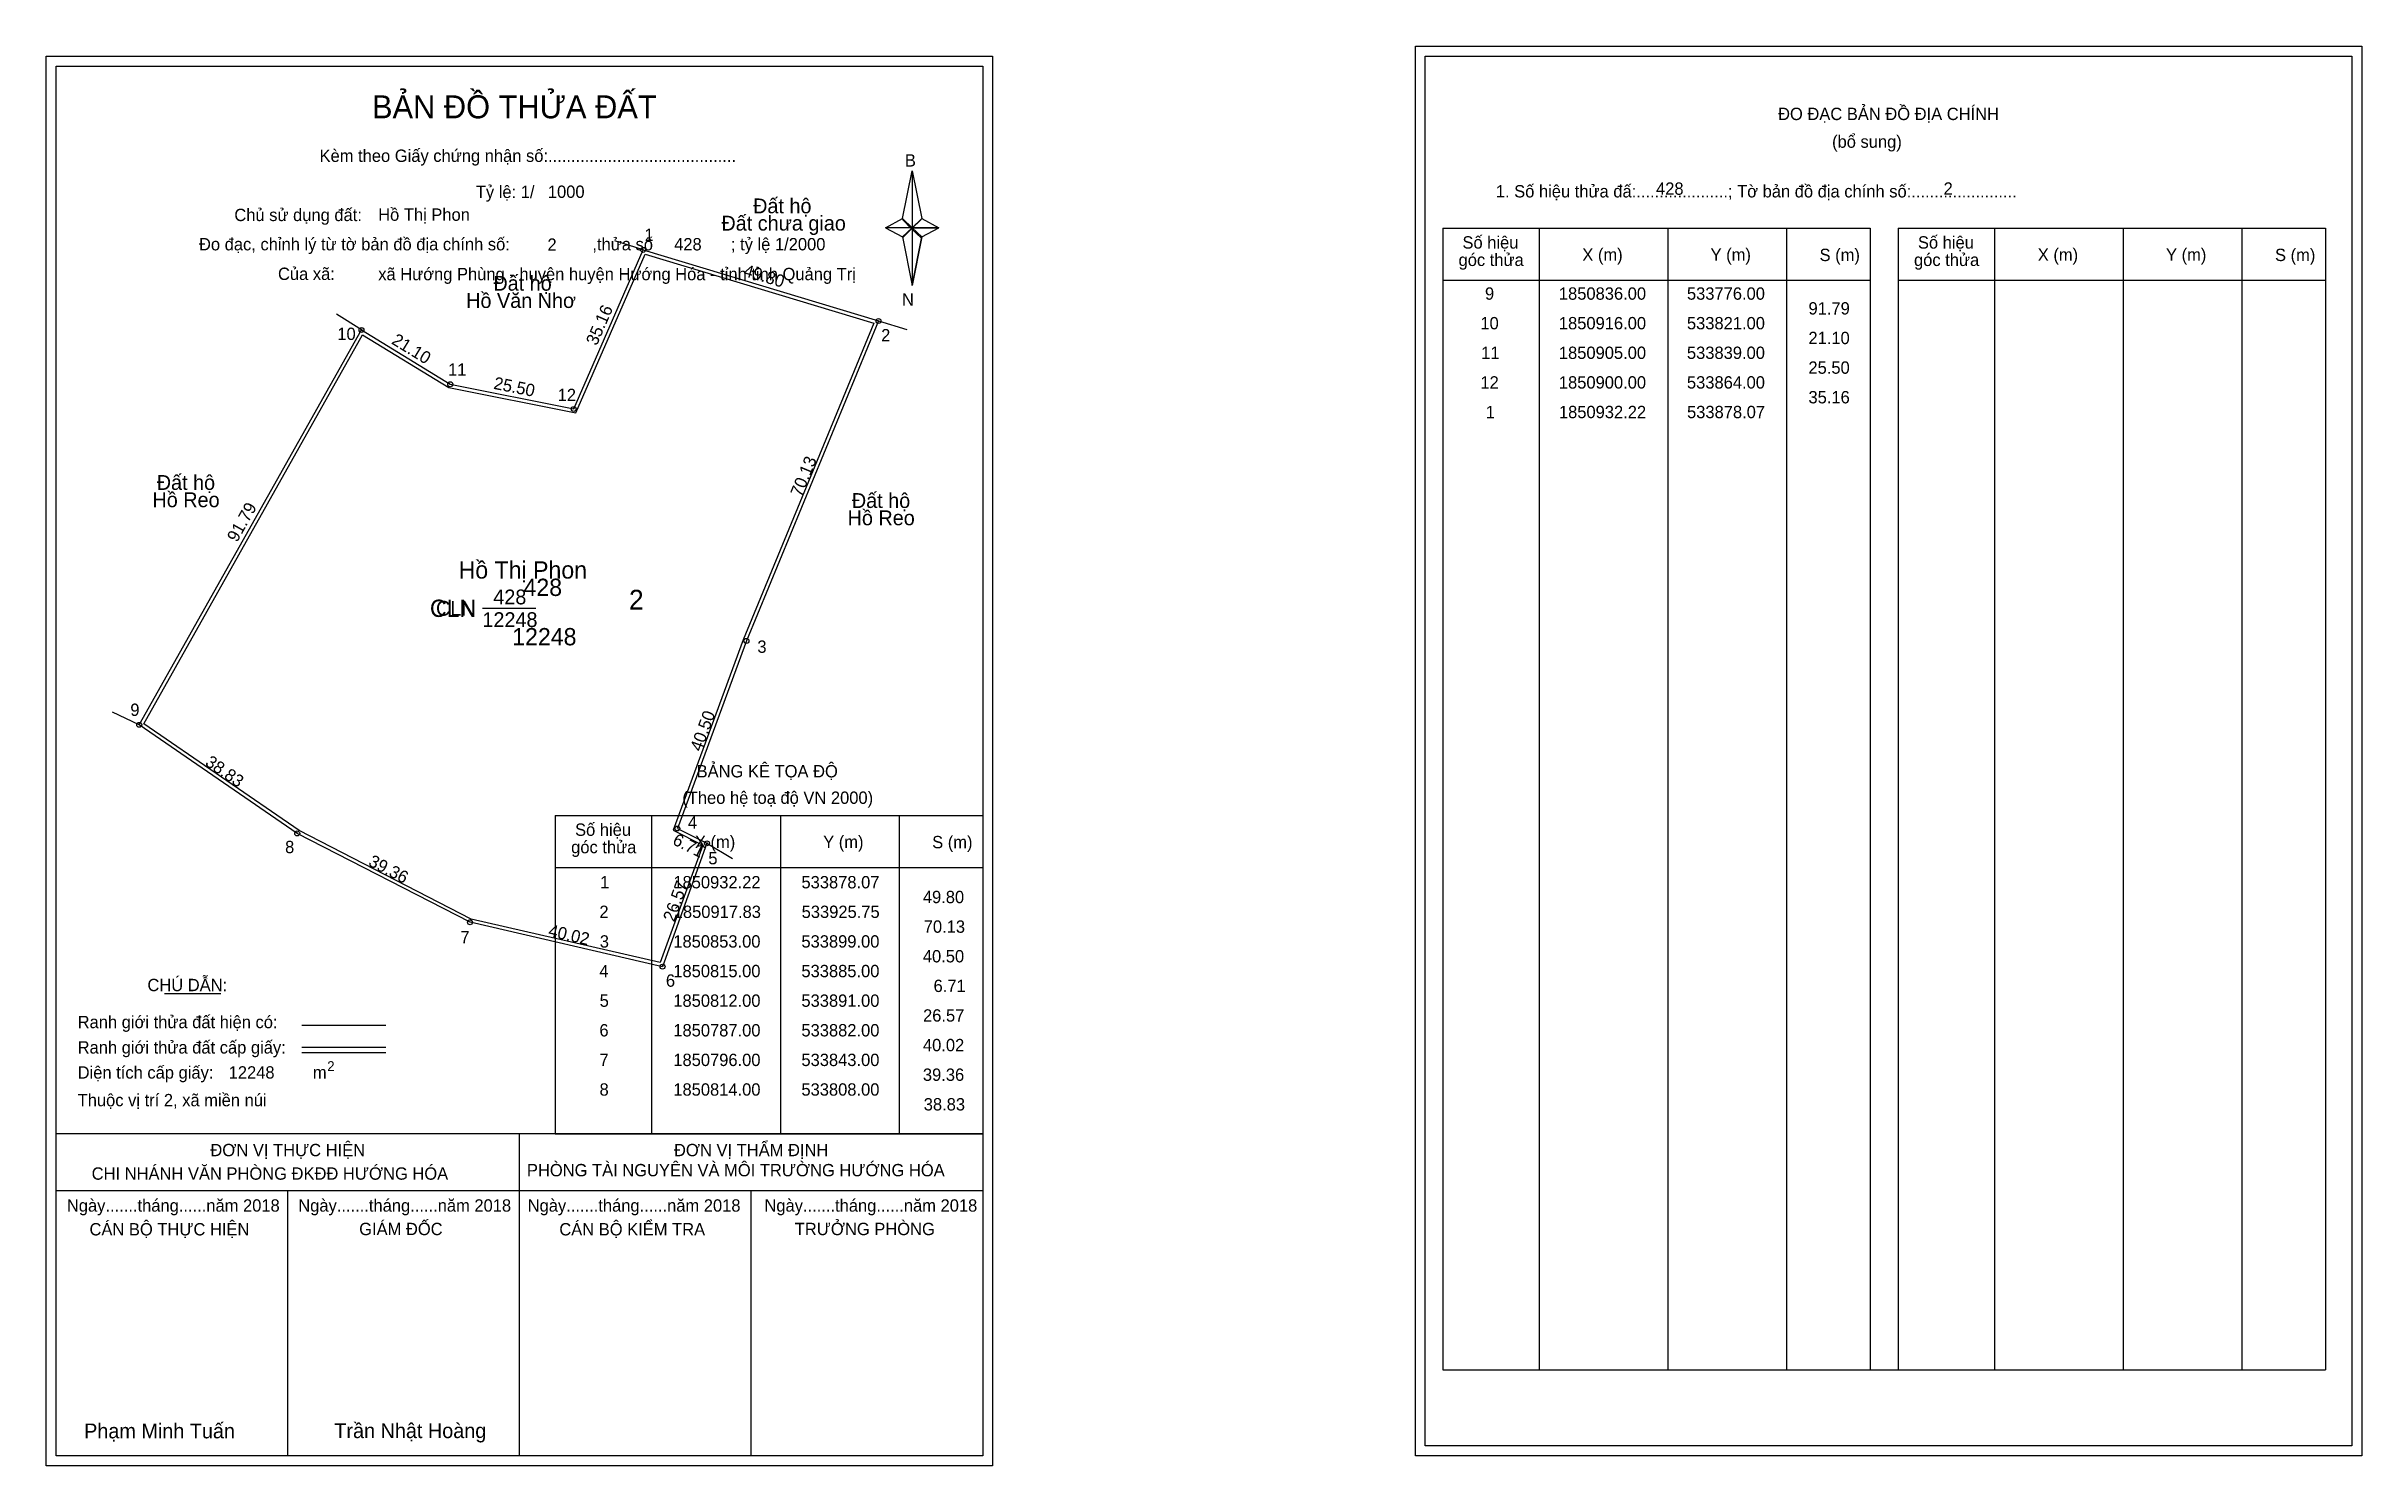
# Model space of a CAD drawing. Extents: x 533757 to 534226, y 1850686 to 1850973.
import ezdxf

# ---------------------------------------------------------------- set-up
doc = ezdxf.new("R2010")
doc.units = 0
for name, color, linetype in [('Level 1', 7, 'Continuous'), ('Level 10', 7, 'Continuous'), ('Level 11', 7, 'Continuous'), ('Level 13', 7, 'Continuous'), ('Level 2', 7, 'Continuous'), ('Level 27', 7, 'Continuous'), ('Level 3', 7, 'Continuous'), ('Level 36', 7, 'Continuous'), ('Level 4', 7, 'Continuous'), ('Level 49', 7, 'Continuous'), ('Level 5', 7, 'Continuous'), ('Level 53', 7, 'Continuous'), ('Level 55', 7, 'Continuous'), ('Level 6', 7, 'Continuous'), ('Level 63', 7, 'Continuous'), ('Level 7', 7, 'Continuous'), ('Level 9', 7, 'Continuous')]:
    doc.layers.add(name, color=color, linetype=linetype)

msp = doc.modelspace()

# ---------------------------------------------------------------- linework, layer by layer
at = {"layer": 'Level 1'}
for p, q in [((534036.49, 1850971.47), (534036.49, 1850971.47)), ((533759.17, 1850969.47), (533759.17, 1850969.47)), ((533930.59, 1850938.59), (533932.56, 1850948.23)), ((533932.56, 1850948.23), (533932.56, 1850936.71)), ((533932.56, 1850948.23), (533934.53, 1850938.59)), ((533927.15, 1850936.71), (533930.59, 1850938.59)), ((533930.59, 1850938.59), (533932.56, 1850936.71)), ((533932.41, 1850936.49), (533930.59, 1850938.37)), ((533934.38, 1850938.37), (533932.41, 1850936.49)), ((533932.41, 1850936.49), (533934.38, 1850938.37)), ((533934.53, 1850938.59), (533932.56, 1850936.71)), ((533932.56, 1850936.71), (533930.59, 1850934.87)), ((533932.41, 1850936.49), (533930.59, 1850934.65)), ((533930.59, 1850934.65), (533932.41, 1850936.49)), ((533930.59, 1850934.87), (533932.56, 1850925.01)), ((533934.38, 1850934.65), (533932.41, 1850936.49)), ((533932.56, 1850936.71), (533932.56, 1850925.01)), ((533932.56, 1850936.71), (533937.97, 1850936.71)), ((533932.56, 1850936.71), (533934.53, 1850934.87)), ((533934.53, 1850934.87), (533932.56, 1850925.01)), ((533934.53, 1850934.87), (533937.97, 1850936.71)), ((534040.03, 1850936.62), (534126.63, 1850936.62)), ((534059.62, 1850705.35), (534059.62, 1850936.62)), ((534085.69, 1850705.35), (534085.69, 1850936.62)), ((534109.66, 1850936.62), (534109.66, 1850705.35)), ((534126.63, 1850936.62), (534126.63, 1850705.35)), ((534132.28, 1850936.62), (534218.89, 1850936.62)), ((534151.87, 1850705.35), (534151.87, 1850936.62)), ((534177.95, 1850705.35), (534177.95, 1850936.62)), ((534201.92, 1850936.62), (534201.92, 1850705.35)), ((534218.89, 1850936.62), (534218.89, 1850705.35)), ((534040.03, 1850926.09), (534126.63, 1850926.09)), ((534132.28, 1850926.09), (534218.89, 1850926.09)), ((533860.27, 1850817.65), (533946.87, 1850817.65)), ((533879.86, 1850753.12), (533879.86, 1850817.65)), ((533905.93, 1850753.12), (533905.93, 1850817.65)), ((533929.9, 1850817.65), (533929.9, 1850753.12)), ((533860.27, 1850807.12), (533946.87, 1850807.12)), ((533781.09, 1850781.54), (533792.49, 1850781.54)), ((533808.95, 1850775.13), (533825.97, 1850775.13)), ((533808.95, 1850770.69), (533825.97, 1850770.69)), ((533808.95, 1850769.59), (533825.97, 1850769.59)), ((533866, 1850753.12), (533759.17, 1850753.12)), ((533946.87, 1850753.12), (533842.03, 1850753.12)), ((533853.02, 1850687.9), (533853.02, 1850753.12)), ((533860.27, 1850753.12), (533946.87, 1850753.12)), ((533946.87, 1850741.57), (533759.17, 1850741.57)), ((533806.09, 1850687.9), (533806.09, 1850741.57)), ((533899.94, 1850687.9), (533899.94, 1850741.57)), ((534040.03, 1850705.35), (534218.89, 1850705.35)), ((534224.19, 1850689.9), (534224.19, 1850689.9)), ((533946.87, 1850687.9), (533946.87, 1850687.9))]:
    msp.add_line(p, q, dxfattribs=at)
for points in [[(533930.59, 1850938.59), (533932.56, 1850948.23), (533932.56, 1850936.71)], [(533932.56, 1850936.71), (533934.53, 1850938.59), (533937.97, 1850936.71)], [(533927.15, 1850936.71), (533930.59, 1850934.87), (533932.56, 1850936.71)], [(533932.56, 1850936.71), (533932.56, 1850925.01), (533934.53, 1850934.87)]]:
    msp.add_lwpolyline(points, close=True, dxfattribs=at)
at = {"layer": 'Level 10'}
for p, q in [((533864, 1850900), (533878.07, 1850932.22)), ((533878.07, 1850932.22), (533925.75, 1850917.83))]:
    msp.add_line(p, q, dxfattribs=at)
for points in [[(533776, 1850836), (533821, 1850916), (533839, 1850905), (533864, 1850900), (533878.07, 1850932.22), (533925.75, 1850917.83), (533899, 1850853), (533885, 1850815), (533891, 1850812), (533882, 1850787), (533843, 1850796), (533808, 1850814)], [(533776.92, 1850836.21), (533821.25, 1850915.02), (533838.74, 1850904.34), (533864.42, 1850899.2), (533878.46, 1850931.37), (533924.81, 1850917.38), (533898.35, 1850853.25), (533884.13, 1850814.65), (533890.13, 1850811.65), (533881.55, 1850787.82), (533843.24, 1850796.66), (533808.36, 1850814.6)]]:
    msp.add_lwpolyline(points, close=True, dxfattribs=at)
at = {"layer": 'Level 11'}
for centre in [(533878.07, 1850932.22), (533821, 1850916), (533925.75, 1850917.83), (533839, 1850905), (533864, 1850900), (533899, 1850853), (533776, 1850836), (533776, 1850836), (533808, 1850814), (533885, 1850815), (533891, 1850812), (533843, 1850796), (533882, 1850787)]:
    msp.add_circle(centre, 0.5, dxfattribs=at)
at = {"layer": 'Level 27'}
for p, q in [((533878.07, 1850932.22), (533872.35, 1850934.04)), ((533821, 1850916), (533815.93, 1850919.21)), ((533925.75, 1850917.83), (533931.49, 1850916.1)), ((533776, 1850836), (533770.59, 1850838.6)), ((533891, 1850812), (533896.16, 1850808.94))]:
    msp.add_line(p, q, dxfattribs=at)
at = {"layer": 'Level 3'}
for p, q in [((534040.03, 1850936.62), (534040.03, 1850705.35)), ((534132.28, 1850936.62), (534132.28, 1850705.35)), ((533860.27, 1850817.65), (533860.27, 1850753.12))]:
    msp.add_line(p, q, dxfattribs=at)
at = {"layer": 'Level 63'}
for points in [[(533757.17, 1850971.47), (533948.87, 1850971.47), (533948.87, 1850685.9), (533757.17, 1850685.9)], [(534034.5, 1850973.47), (534226.2, 1850973.47), (534226.2, 1850687.9), (534034.5, 1850687.9)], [(534036.5, 1850971.47), (534224.2, 1850971.47), (534224.2, 1850689.9), (534036.5, 1850689.9)], [(533759.17, 1850969.47), (533946.87, 1850969.47), (533946.87, 1850687.9), (533759.17, 1850687.9)]]:
    msp.add_lwpolyline(points, close=True, dxfattribs=at)
at = {"layer": 'Level 9'}
msp.add_line((533845.5, 1850859.61), (533856.34, 1850859.61), dxfattribs=at)

# ---------------------------------------------------------------- texts
at = {"layer": 'Level 1'}
for s, height, p in [('BẢN ĐỒ THỬA ĐẤT', 4.6657, (533823.14, 1850958.88)), ('ĐO ĐẠC BẢN ĐỒ ĐỊA CHÍNH', 2.5, (534107.97, 1850958.53)), ('Kèm theo Giấy chứng nhận số:.........................................', 2.5, (533812.52, 1850950.05)), ('(bổ sung)', 2.5, (534118.91, 1850952.91)), ('B', 2.5, (533931.1, 1850949.11)), ('1. Số hiệu thửa đấ:....................; Tờ bản đồ địa chính số:.......................', 2.5, (534050.8, 1850942.85)), ('Chủ sử dụng đất:', 2.5, (533795.26, 1850938.06)), ('Đo đạc, chỉnh lý từ tờ bản đồ địa chính số:                  ,thửa số                 ; tỷ lệ 1/2000', 2.5, (533788.1, 1850932.13)), ('Số hiệu', 2.5, (534044.04, 1850932.49)), ('Số hiệu', 2.5, (534136.3, 1850932.49)), ('góc thửa', 2.5, (534043.25, 1850928.96)), ('X (m)', 2.5, (534068.32, 1850930.01)), ('Y (m)', 2.5, (534094.3, 1850930.01)), ('S (m)', 2.5, (534116.38, 1850929.96)), ('góc thửa', 2.5, (534135.51, 1850928.96)), ('X (m)', 2.5, (534160.58, 1850930.01)), ('Y (m)', 2.5, (534186.56, 1850930.01)), ('S (m)', 2.5, (534208.64, 1850929.96)), ('Của xã:', 2.5, (533804.1, 1850926.13)), ('N', 2.5, (533930.5, 1850920.94)), ('BẢNG KÊ TỌA ĐỘ', 2.5, (533888.9, 1850825.35)), ('(Theo hệ toạ độ VN 2000)', 2.5, (533886, 1850819.99)), ('góc thửa', 2.5, (533863.49, 1850809.98)), ('Số hiệu', 2.5, (533864.28, 1850813.51)), ('X (m)', 2.5, (533888.56, 1850811.04)), ('Y (m)', 2.5, (533914.54, 1850811.04)), ('S (m)', 2.5, (533936.62, 1850810.99)), ('CHÚ DẪN:', 2.5, (533777.65, 1850782.04)), ('Ranh giới thửa đất hiện có:', 2.5, (533763.52, 1850774.54)), ('Ranh giới thửa đất cấp giấy:', 2.5, (533763.52, 1850769.4)), ('Diện tích cấp giấy:', 2.5, (533763.52, 1850764.32)), ('m', 2.5, (533811.17, 1850764.34)), ('2', 2, (533814.07, 1850765.85)), ('Thuộc vị trí 2, xã miền núi', 2.5, (533763.52, 1850758.72)), ('ĐƠN VỊ THỰC HIỆN', 2.5, (533790.4, 1850748.6)), ('ĐƠN VỊ THẨM ĐỊNH', 2.5, (533884.31, 1850748.6)), ('CHI NHÁNH VĂN PHÒNG ĐKĐĐ HƯỚNG HÓA', 2.5, (533766.36, 1850743.84)), ('PHÒNG TÀI NGUYÊN VÀ MÔI TRƯỜNG HƯỚNG HÓA', 2.5, (533854.53, 1850744.53)), ('Ngày.......tháng......năm 2018', 2.5, (533761.34, 1850737.37)), ('Ngày.......tháng......năm 2018', 2.5, (533808.21, 1850737.37)), ('Ngày.......tháng......năm 2018', 2.5, (533854.68, 1850737.37)), ('Ngày.......tháng......năm 2018', 2.5, (533902.64, 1850737.37)), ('CÁN BỘ THỰC HIỆN', 2.5, (533765.92, 1850732.55)), ('GIÁM ĐỐC', 2.5, (533820.55, 1850732.61)), ('CÁN BỘ KIỂM TRA', 2.5, (533861.09, 1850732.55)), ('TRƯỞNG PHÒNG', 2.5, (533908.78, 1850732.61)), ('Phạm Minh Tuấn', 3, (533764.83, 1850691.44)), ('Trần Nhật Hoàng', 3, (533815.52, 1850691.49))]:
    msp.add_text(s, height=height, dxfattribs=at).set_placement(p)
at = {"layer": 'Level 11'}
msp.add_text('Tỷ lệ: 1/', height=2.5, dxfattribs=at).set_placement((533844.18, 1850942.74))
at = {"layer": 'Level 13'}
for s, p in [('428', (533847.72, 1850860.41)), ('CLN', (533836.11, 1850858.11)), ('12248', (533845.51, 1850855.81))]:
    msp.add_text(s, height=3, dxfattribs=at).set_placement(p)
at = {"layer": 'Level 2'}
msp.add_text('Hồ Thị Phon', height=3.5, dxfattribs=at).set_placement((533840.69, 1850865.63))
at = {"layer": 'Level 3'}
msp.add_text('CLN', height=3.5, dxfattribs=at).set_placement((533834.88, 1850857.86))
at = {"layer": 'Level 36'}
for s, p in [('Đất hộ', (533900.35, 1850939.64)), ('Đất chưa giao', (533893.92, 1850936.14)), ('Đất hộ', (533847.73, 1850923.96)), ('Hồ Văn Nhơ', (533842.22, 1850920.46)), ('Đất hộ', (533779.54, 1850883.6)), ('Hồ Reo', (533778.67, 1850880.1)), ('Đất hộ', (533920.35, 1850879.94)), ('Hồ Reo', (533919.49, 1850876.44))]:
    msp.add_text(s, height=3, dxfattribs=at).set_placement(p)
at = {"layer": 'Level 4'}
msp.add_text('428', height=3.5, dxfattribs=at).set_placement((533853.84, 1850862.11))
at = {"layer": 'Level 49'}
for s, rotation, p in [('49.80', 343.206, (533898.23, 1850926.97)), ('35.16', 66.4098, (533868.67, 1850912.69)), ('21.10', 328.5704, (533826.93, 1850913.32)), ('25.50', 348.6901, (533847.65, 1850904.09)), ('70.13', 67.5781, (533910.11, 1850882.02)), ('91.79', 60.6422, (533795.8, 1850872.84)), ('40.50', 69.7751, (533889.84, 1850830.44)), ('38.83', 325.4915, (533789.16, 1850827.93)), ('6.71', 333.4349, (533883.84, 1850811.89)), ('39.36', 332.7839, (533822.23, 1850807.58)), ('26.57', 70.2011, (533884.37, 1850795.94)), ('40.02', 347.0054, (533858.71, 1850793.2))]:
    msp.add_text(s, height=2.5, rotation=rotation, dxfattribs=at).set_placement(p)
at = {"layer": 'Level 5'}
msp.add_text('12248', height=3.5, dxfattribs=at).set_placement((533851.55, 1850852.11))
at = {"layer": 'Level 53'}
for s, p in [('9', (534048.6, 1850922.13)), ('1850836.00', (534063.57, 1850922.13)), ('533776.00', (534089.51, 1850922.13)), ('91.79', (534114.14, 1850919.13)), ('10', (534047.67, 1850916.13)), ('1850916.00', (534063.57, 1850916.13)), ('533821.00', (534089.51, 1850916.13)), ('21.10', (534114.12, 1850913.13)), ('11', (534047.83, 1850910.13)), ('1850905.00', (534063.57, 1850910.13)), ('533839.00', (534089.51, 1850910.13)), ('12', (534047.68, 1850904.13)), ('1850900.00', (534063.57, 1850904.13)), ('533864.00', (534089.51, 1850904.13)), ('25.50', (534114.12, 1850907.13)), ('35.16', (534114.13, 1850901.13)), ('1', (534048.75, 1850898.13)), ('1850932.22', (534063.58, 1850898.13)), ('533878.07', (534089.53, 1850898.13)), ('1', (533869.36, 1850802.87)), ('1850932.22', (533884.19, 1850802.87)), ('533878.07', (533910.14, 1850802.87)), ('49.80', (533934.73, 1850799.87)), ('2', (533869.21, 1850796.87)), ('1850917.83', (533884.27, 1850796.87)), ('533925.75', (533910.18, 1850796.87)), ('3', (533869.29, 1850790.87)), ('1850853.00', (533884.18, 1850790.87)), ('533899.00', (533910.13, 1850790.87)), ('70.13', (533934.91, 1850793.87)), ('40.50', (533934.73, 1850787.87)), ('4', (533869.2, 1850784.87)), ('1850815.00', (533884.18, 1850784.87)), ('533885.00', (533910.13, 1850784.87)), ('6.71', (533936.9, 1850781.87)), ('5', (533869.26, 1850778.87)), ('1850812.00', (533884.18, 1850778.87)), ('533891.00', (533910.13, 1850778.87)), ('6', (533869.21, 1850772.87)), ('1850787.00', (533884.18, 1850772.87)), ('533882.00', (533910.13, 1850772.87)), ('26.57', (533934.77, 1850775.87)), ('1850796.00', (533884.18, 1850766.87)), ('533843.00', (533910.13, 1850766.87)), ('40.02', (533934.75, 1850769.87)), ('7', (533869.22, 1850766.87)), ('39.36', (533934.74, 1850763.87)), ('8', (533869.24, 1850760.87)), ('1850814.00', (533884.18, 1850760.87)), ('533808.00', (533910.13, 1850760.87)), ('38.83', (533934.91, 1850757.87))]:
    msp.add_text(s, height=2.5, dxfattribs=at).set_placement(p)
at = {"layer": 'Level 55'}
for s, height, p in [('418', 0.11, (533877.95, 1850932.11)), ('1', 0.4, (533877.96, 1850932.22)), ('0', 0.11, (533878.03, 1850932.11)), ('10', 0.4, (533820.72, 1850916)), ('422', 0.11, (533820.88, 1850915.89)), ('422', 0.11, (533820.88, 1850915.89)), ('418', 0.11, (533820.88, 1850915.89)), ('429', 0.11, (533925.63, 1850917.72)), ('2', 0.4, (533925.61, 1850917.83)), ('0', 0.11, (533925.71, 1850917.72)), ('11', 0.4, (533838.74, 1850905)), ('418', 0.11, (533838.88, 1850904.89)), ('12', 0.4, (533863.72, 1850900)), ('418', 0.11, (533863.88, 1850899.89)), ('429', 0.11, (533898.88, 1850852.89)), ('3', 0.4, (533898.88, 1850853)), ('422', 0.11, (533775.88, 1850835.89)), ('422', 0.11, (533775.88, 1850835.89)), ('9', 0.4, (533775.86, 1850836)), ('0', 0.11, (533775.96, 1850835.89)), ('0', 0.11, (533775.96, 1850835.89)), ('8', 0.4, (533807.87, 1850814)), ('0', 0.11, (533807.96, 1850813.89)), ('0', 0.11, (533807.96, 1850813.89)), ('4', 0.4, (533884.86, 1850815)), ('429', 0.11, (533884.88, 1850814.89)), ('429', 0.11, (533890.88, 1850811.89)), ('5', 0.4, (533890.87, 1850812)), ('0', 0.11, (533890.96, 1850811.89)), ('0', 0.11, (533890.96, 1850811.89)), ('7', 0.4, (533842.87, 1850796)), ('0', 0.11, (533842.96, 1850795.89)), ('0', 0.11, (533842.96, 1850795.89)), ('6', 0.4, (533881.86, 1850787)), ('0', 0.11, (533881.96, 1850786.89)), ('0', 0.11, (533881.96, 1850786.89))]:
    msp.add_text(s, height=height, dxfattribs=at).set_placement(p)
at = {"layer": 'Level 6'}
for s, p in [('1000', (533858.77, 1850942.76)), ('428', (534083.25, 1850943.39)), ('2', (534141.5, 1850943.41)), ('Hồ Thị Phon', (533824.39, 1850938.12)), ('2', (533858.69, 1850932.04)), ('428', (533884.35, 1850932.12)), ('xã Hướng Phùng - huyện huyện Hướng Hóa - tỉnh tỉnh Quảng Trị', (533824.41, 1850926.08)), ('12248', (533794.11, 1850764.33))]:
    msp.add_text(s, height=2.5, dxfattribs=at).set_placement(p)
at = {"layer": 'Level 7'}
msp.add_text('2', height=4, dxfattribs=at).set_placement((533875.2, 1850859.36))
at = {"layer": 'Level 9'}
for s, p in [('1', (533878.32, 1850934.03)), ('10', (533816.12, 1850913.97)), ('2', (533926.28, 1850913.69)), ('11', (533838.55, 1850906.73)), ('12', (533860.75, 1850901.59)), ('3', (533901.21, 1850850.59)), ('9', (533774.19, 1850837.8)), ('4', (533887.12, 1850814.93)), ('8', (533805.54, 1850810)), ('5', (533891.28, 1850807.74)), ('7', (533841.06, 1850791.75)), ('6', (533882.68, 1850782.94))]:
    msp.add_text(s, height=2.5, dxfattribs=at).set_placement(p)

doc.saveas('drawing.dxf')
